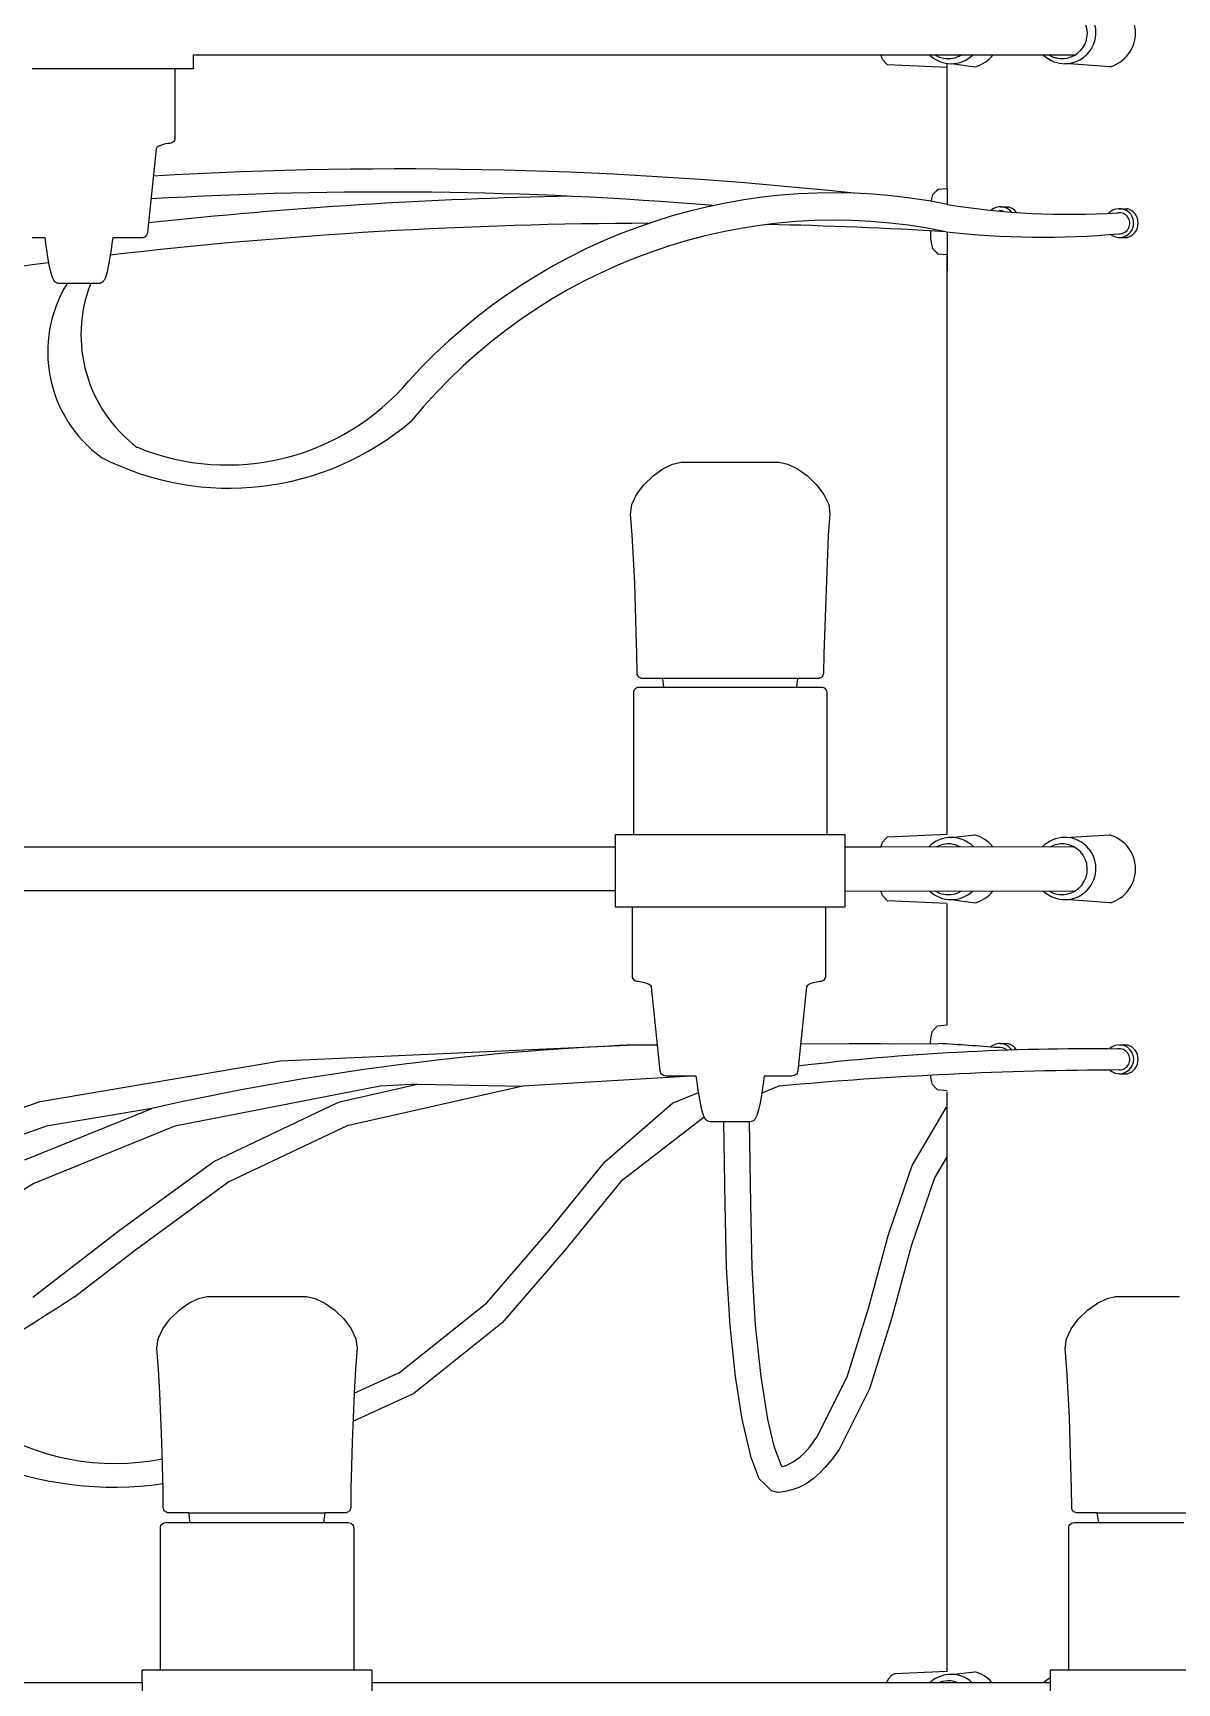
# Model space of a CAD drawing. Header units: millimetres. Extents: x 112 to 8820, y -2365 to 5002.
# Drawn here: x 4336.6 to 4494.1, y -910.1 to -683.1 of the extents above; entities that cross this region are included whole.
import ezdxf

# ---------------------------------------------------------------- set-up
doc = ezdxf.new("R2010")
doc.units = ezdxf.units.MM

# ---------------------------------------------------------------- blocks, each defined once
blk = doc.blocks.new('2097-50_EL_frontal')
for p, q in [((-1.246, 43.222, 0.146), (-13.383, 43.219)), ((-13.383, 43.219), (-13.383, 43.031)), ((-3.911, 43.214), (-3.913, 43.223)), ((-3.894, 43.159), (-3.911, 43.214)), ((-3.847, 43.109), (-3.894, 43.159)), ((-15.281, 43.031), (-15.595, 43.031)), ((-14.953, 43.031), (-15.281, 43.031)), ((-14.625, 43.031), (-14.953, 43.031)), ((-14.311, 43.031), (-14.625, 43.031)), ((-14.025, 43.031), (-14.311, 43.031)), ((-13.78, 43.031), (-14.025, 43.031)), ((-13.586, 43.031), (-13.78, 43.031)), ((-13.633, 43.031), (-13.633, 42.079)), ((-13.451, 43.031), (-13.586, 43.031)), ((-13.383, 43.031), (-13.451, 43.031)), ((-3.826, 43.087), (-3.847, 43.109)), ((-3.002, 43.052), (-3.826, 43.087)), ((-3.002, 41.382), (-3.002, 43.107)), ((-2.949, 43.104, 0.142), (-2.613, 43.061, 0.047)), ((-13.731, 42.003), (-13.762, 41.998)), ((-13.706, 42.005), (-13.731, 42.003)), ((-13.689, 42.007), (-13.706, 42.005)), ((-13.674, 42.013), (-13.689, 42.007)), ((-13.66, 42.021), (-13.674, 42.013)), ((-13.649, 42.033), (-13.66, 42.021)), ((-13.64, 42.047), (-13.649, 42.033)), ((-13.635, 42.062), (-13.64, 42.047)), ((-13.633, 42.079), (-13.635, 42.062)), ((-13.892, 41.931), (-14.011, 40.779)), ((-13.882, 41.949), (-13.892, 41.931)), ((-13.861, 41.964), (-13.882, 41.949)), ((-13.831, 41.978), (-13.861, 41.964)), ((-13.796, 41.989), (-13.831, 41.978)), ((-13.762, 41.998), (-13.796, 41.989)), ((-3.156, 41.35), (-3.203, 41.298)), ((-3.135, 41.372), (-3.156, 41.35)), ((-3.002, 41.382), (-3.135, 41.372)), ((-3.002, 41.382), (-3.002, 41.167)), ((-3.219, 41.243), (-3.225, 41.209)), ((-3.203, 41.298), (-3.219, 41.243)), ((-2.271, 41.133), (-2.162, 41.133)), ((-0.634, 41.108, -0.203), (-0.525, 41.108, -0.203)), ((-15.463, 40.705), (-15.597, 40.705)), ((-15.418, 40.705), (-15.463, 40.705)), ((-15.415, 40.683), (-15.418, 40.705)), ((-15.407, 40.624), (-15.415, 40.683)), ((-14.492, 40.683), (-14.5, 40.624)), ((-14.489, 40.705), (-14.492, 40.683)), ((-14.445, 40.705), (-14.489, 40.705)), ((-14.31, 40.705), (-14.445, 40.705)), ((-14.204, 40.705), (-14.31, 40.705)), ((-14.13, 40.705), (-14.204, 40.705)), ((-14.092, 40.705), (-14.13, 40.705)), ((-14.074, 40.707), (-14.092, 40.705)), ((-14.092, 40.705), (-14.092, 40.705)), ((-14.092, 40.705), (-14.092, 40.705)), ((-14.058, 40.713), (-14.074, 40.707)), ((-14.044, 40.721), (-14.058, 40.713)), ((-14.031, 40.733), (-14.044, 40.721)), ((-14.021, 40.746), (-14.031, 40.733)), ((-14.014, 40.762), (-14.021, 40.746)), ((-14.011, 40.779), (-14.014, 40.762)), ((-3.235, 40.803), (-3.233, 40.702)), ((-3.233, 40.702), (-3.219, 40.617)), ((-3.002, 40.781), (-3.002, 40.478)), ((-0.634, 40.711, -0.203), (-0.525, 40.711, -0.203)), ((-15.395, 40.54), (-15.407, 40.624)), ((-15.38, 40.44), (-15.395, 40.54)), ((-15.361, 40.337), (-15.38, 40.44)), ((-14.527, 40.44), (-14.546, 40.337)), ((-14.512, 40.54), (-14.527, 40.44)), ((-14.5, 40.624), (-14.512, 40.54)), ((-3.219, 40.617), (-3.203, 40.562)), ((-3.203, 40.562), (-3.156, 40.51)), ((-3.156, 40.51), (-3.135, 40.488)), ((-3.135, 40.488), (-3.002, 40.478)), ((-3.002, 40.478), (-3.002, 40.259)), ((-3.002, 32.496), (-3.002, 40.464)), ((-15.341, 40.241), (-15.361, 40.337)), ((-15.318, 40.163), (-15.341, 40.241)), ((-14.566, 40.241), (-14.588, 40.163)), ((-14.546, 40.337), (-14.566, 40.241)), ((-15.31, 40.143), (-15.318, 40.163)), ((-15.301, 40.125), (-15.31, 40.143)), ((-15.289, 40.11), (-15.301, 40.125)), ((-15.276, 40.097), (-15.289, 40.11)), ((-15.261, 40.087), (-15.276, 40.097)), ((-15.245, 40.08), (-15.261, 40.087)), ((-15.229, 40.078), (-15.245, 40.08)), ((-15.217, 40.078), (-15.229, 40.078)), ((-15.193, 40.078), (-15.217, 40.078)), ((-15.159, 40.078), (-15.193, 40.078)), ((-15.116, 40.078), (-15.159, 40.078)), ((-15.066, 40.078), (-15.116, 40.078)), ((-15.011, 40.078), (-15.066, 40.078)), ((-14.954, 40.078), (-15.011, 40.078)), ((-14.896, 40.078), (-14.954, 40.078)), ((-14.841, 40.078), (-14.896, 40.078)), ((-14.791, 40.078), (-14.841, 40.078)), ((-14.748, 40.078), (-14.791, 40.078)), ((-14.714, 40.078), (-14.748, 40.078)), ((-14.691, 40.078), (-14.714, 40.078)), ((-14.679, 40.078), (-14.691, 40.078)), ((-14.678, 40.078), (-14.679, 40.078)), ((-14.679, 40.078), (-14.679, 40.078)), ((-14.661, 40.08), (-14.678, 40.078)), ((-14.646, 40.087), (-14.661, 40.08)), ((-14.631, 40.097), (-14.646, 40.087)), ((-14.618, 40.11), (-14.631, 40.097)), ((-14.606, 40.125), (-14.618, 40.11)), ((-14.596, 40.143), (-14.606, 40.125)), ((-14.588, 40.163), (-14.596, 40.143)), ((-7.052, 37.431), (-6.916, 37.529)), ((-6.916, 37.529), (-6.783, 37.594)), ((-6.783, 37.594), (-6.664, 37.618)), ((-6.664, 37.618), (-6.651, 37.618)), ((-6.664, 37.618), (-6.157, 37.618)), ((-6.157, 37.618), (-5.989, 37.618)), ((-5.989, 37.618), (-5.821, 37.618)), ((-5.821, 37.618), (-5.663, 37.618)), ((-5.663, 37.618), (-5.526, 37.618)), ((-5.526, 37.618), (-5.418, 37.618)), ((-5.418, 37.618), (-5.345, 37.618)), ((-5.345, 37.618), (-5.314, 37.618)), ((-5.314, 37.618), (-5.195, 37.594)), ((-5.195, 37.594), (-5.062, 37.529)), ((-5.062, 37.529), (-4.926, 37.431)), ((-7.279, 37.176), (-7.177, 37.31)), ((-7.177, 37.31), (-7.052, 37.431)), ((-4.926, 37.431), (-4.801, 37.31)), ((-4.801, 37.31), (-4.699, 37.176)), ((-7.362, 36.904), (-7.345, 37.037)), ((-7.345, 37.037), (-7.279, 37.176)), ((-4.699, 37.176), (-4.633, 37.037)), ((-4.633, 37.037), (-4.616, 36.904)), ((-7.339, 36.616), (-7.362, 36.904)), ((-4.616, 36.904), (-4.639, 36.616)), ((-7.32, 36.295), (-7.339, 36.616)), ((-4.639, 36.616), (-4.703, 34.981)), ((-4.639, 36.616), (-4.639, 36.615)), ((-7.304, 35.957), (-7.32, 36.295)), ((-7.291, 35.615), (-7.304, 35.957)), ((-7.282, 35.285), (-7.291, 35.615)), ((-7.275, 34.981), (-7.282, 35.285)), ((-7.272, 34.717), (-7.275, 34.981)), ((-4.703, 34.981), (-4.706, 34.717)), ((-7.3, 34.498), (-7.289, 34.51)), ((-7.289, 34.51), (-7.275, 34.519)), ((-7.275, 34.519), (-7.26, 34.524)), ((-7.269, 34.7), (-7.272, 34.717)), ((-7.263, 34.684), (-7.269, 34.7)), ((-7.254, 34.67), (-7.263, 34.684)), ((-7.26, 34.524), (-7.243, 34.526)), ((-7.242, 34.659), (-7.254, 34.67)), ((-7.243, 34.526), (-7.215, 34.526)), ((-7.228, 34.651), (-7.242, 34.659)), ((-7.211, 34.645), (-7.228, 34.651)), ((-7.215, 34.526), (-7.134, 34.526)), ((-7.194, 34.644), (-7.211, 34.645)), ((-7.137, 34.644), (-7.194, 34.644)), ((-7.008, 34.644), (-7.137, 34.644)), ((-7.134, 34.526), (-7.003, 34.526)), ((-6.917, 34.644), (-7.008, 34.644)), ((-7.003, 34.526), (-6.828, 34.526)), ((-6.901, 34.526), (-6.917, 34.644)), ((-5.061, 34.644), (-6.917, 34.644)), ((-6.828, 34.526), (-6.616, 34.526)), ((-6.616, 34.526), (-6.376, 34.526)), ((-6.376, 34.526), (-6.12, 34.526)), ((-6.12, 34.526), (-5.858, 34.526)), ((-5.858, 34.526), (-5.602, 34.526)), ((-5.602, 34.526), (-5.362, 34.526)), ((-5.362, 34.526), (-5.15, 34.526)), ((-5.15, 34.526), (-4.975, 34.526)), ((-5.061, 34.644), (-5.077, 34.526)), ((-4.97, 34.644), (-5.061, 34.644)), ((-4.975, 34.526), (-4.844, 34.526)), ((-4.841, 34.644), (-4.97, 34.644)), ((-4.844, 34.526), (-4.763, 34.526)), ((-4.784, 34.644), (-4.841, 34.644)), ((-4.766, 34.645), (-4.784, 34.644)), ((-4.75, 34.651), (-4.766, 34.645)), ((-4.763, 34.526), (-4.735, 34.526)), ((-4.736, 34.659), (-4.75, 34.651)), ((-4.724, 34.67), (-4.736, 34.659)), ((-4.735, 34.526), (-4.718, 34.524)), ((-4.715, 34.684), (-4.724, 34.67)), ((-4.718, 34.524), (-4.703, 34.519)), ((-4.709, 34.7), (-4.715, 34.684)), ((-4.706, 34.717), (-4.709, 34.7)), ((-4.703, 34.519), (-4.689, 34.51)), ((-4.689, 34.51), (-4.678, 34.498)), ((-7.317, 34.452), (-7.315, 34.469)), ((-7.317, 32.499), (-7.317, 34.452)), ((-7.315, 34.469), (-7.309, 34.485)), ((-7.309, 34.485), (-7.3, 34.498)), ((-4.678, 34.498), (-4.669, 34.485)), ((-4.669, 34.485), (-4.663, 34.469)), ((-4.663, 34.469), (-4.661, 34.452)), ((-4.661, 34.452), (-4.661, 32.499)), ((-7.568, 31.72), (-7.568, 32.499)), ((-7.568, 32.499), (-7.534, 32.499)), ((-7.534, 32.499), (-7.431, 32.499)), ((-7.431, 32.499), (-7.266, 32.499)), ((-7.266, 32.499), (-7.046, 32.499)), ((-7.046, 32.499), (-6.778, 32.499)), ((-6.778, 32.499), (-6.477, 32.499)), ((-6.477, 32.499), (-6.154, 32.499)), ((-6.154, 32.499), (-5.824, 32.499)), ((-5.824, 32.499), (-5.501, 32.499)), ((-5.501, 32.499), (-5.199, 32.499)), ((-5.199, 32.499), (-4.932, 32.499)), ((-4.932, 32.499), (-4.711, 32.499)), ((-4.711, 32.499), (-4.546, 32.499)), ((-4.546, 32.499), (-4.444, 32.499)), ((-4.444, 32.499), (-4.41, 32.499)), ((-4.41, 32.499), (-4.41, 31.72)), ((-3.847, 32.443), (-3.826, 32.465)), ((-3.826, 32.465), (-3.002, 32.5)), ((-2.949, 32.456, 0.142), (-2.623, 32.491, 0.047)), ((-18.986, 32.329), (-7.568, 32.329)), ((-4.41, 32.329), (-3.913, 32.329)), ((-3.913, 32.329), (-3.911, 32.338)), ((-3.912, 32.331), (-1.261, 32.328)), ((-3.911, 32.338), (-3.894, 32.393)), ((-3.894, 32.393), (-3.847, 32.443)), ((-7.568, 31.72), (-18.986, 31.72)), ((-7.568, 31.499), (-7.568, 31.72)), ((-4.41, 31.72), (-4.41, 31.499)), ((-4.41, 31.72), (-1.247, 31.719)), ((-3.911, 31.711), (-3.913, 31.72)), ((-3.894, 31.656), (-3.911, 31.711)), ((-3.847, 31.606), (-3.894, 31.656)), ((-3.826, 31.585), (-3.847, 31.606)), ((-3.002, 31.55), (-3.826, 31.585)), ((-2.949, 31.601, 0.142), (-2.613, 31.559, 0.047)), ((-7.534, 31.499), (-7.568, 31.499)), ((-7.431, 31.499), (-7.534, 31.499)), ((-7.266, 31.499), (-7.431, 31.499)), ((-7.334, 30.547), (-7.334, 31.499)), ((-7.046, 31.499), (-7.266, 31.499)), ((-6.778, 31.499), (-7.046, 31.499)), ((-6.477, 31.499), (-6.778, 31.499)), ((-6.154, 31.499), (-6.477, 31.499)), ((-5.824, 31.499), (-6.154, 31.499)), ((-5.501, 31.499), (-5.824, 31.499)), ((-5.199, 31.499), (-5.501, 31.499)), ((-4.932, 31.499), (-5.199, 31.499)), ((-4.711, 31.499), (-4.932, 31.499)), ((-4.546, 31.499), (-4.711, 31.499)), ((-4.679, 31.499), (-4.679, 30.547)), ((-4.444, 31.499), (-4.546, 31.499)), ((-4.41, 31.499), (-4.444, 31.499)), ((-3.002, 29.877), (-3.002, 31.539)), ((-7.332, 30.53), (-7.334, 30.547)), ((-7.326, 30.514), (-7.332, 30.53)), ((-7.318, 30.501), (-7.326, 30.514)), ((-7.306, 30.489), (-7.318, 30.501)), ((-7.292, 30.48), (-7.306, 30.489)), ((-7.277, 30.475), (-7.292, 30.48)), ((-7.26, 30.473), (-7.277, 30.475)), ((-7.235, 30.471), (-7.26, 30.473)), ((-7.204, 30.466), (-7.235, 30.471)), ((-7.169, 30.457), (-7.204, 30.466)), ((-7.135, 30.446), (-7.169, 30.457)), ((-7.105, 30.432), (-7.135, 30.446)), ((-7.083, 30.417), (-7.105, 30.432)), ((-4.908, 30.432), (-4.93, 30.417)), ((-4.878, 30.446), (-4.908, 30.432)), ((-4.843, 30.457), (-4.878, 30.446)), ((-4.808, 30.466), (-4.843, 30.457)), ((-4.777, 30.471), (-4.808, 30.466)), ((-4.753, 30.473), (-4.777, 30.471)), ((-4.736, 30.475), (-4.753, 30.473)), ((-4.72, 30.48), (-4.736, 30.475)), ((-4.706, 30.489), (-4.72, 30.48)), ((-4.695, 30.501), (-4.706, 30.489)), ((-4.686, 30.514), (-4.695, 30.501)), ((-4.68, 30.53), (-4.686, 30.514)), ((-4.679, 30.547), (-4.68, 30.53)), ((-7.073, 30.399), (-7.083, 30.417)), ((-6.954, 29.247), (-7.073, 30.399)), ((-4.939, 30.399), (-5.058, 29.247)), ((-4.93, 30.417), (-4.939, 30.399)), ((-3.219, 29.738), (-3.203, 29.793)), ((-3.203, 29.793), (-3.156, 29.845)), ((-3.156, 29.845), (-3.135, 29.866)), ((-3.135, 29.866), (-3.002, 29.877)), ((-12.181, 29.382), (-7.308, 29.602)), ((-7.308, 29.602), (-6.991, 29.604)), ((-5.02, 29.618), (-4.351, 29.622)), ((-4.351, 29.622), (-4.291, 29.62)), ((-4.291, 29.62), (-3.923, 29.622)), ((-3.923, 29.622), (-3.794, 29.616)), ((-3.794, 29.616), (-3.117, 29.622)), ((-3.235, 29.621), (-3.233, 29.652)), ((-3.233, 29.652), (-3.219, 29.738)), ((-2.279, 29.621), (-2.169, 29.621)), ((-0.634, 29.602, -0.203), (-0.525, 29.602, -0.203)), ((-15.487, 28.824), (-12.181, 29.382)), ((-11.343, 28.824), (-10.295, 29.06)), ((-10.295, 29.06), (-10.807, 29.033)), ((-10.295, 29.06), (-8.845, 29.033)), ((-6.53, 29.173), (-8.845, 29.033)), ((-6.95, 29.23), (-6.954, 29.247)), ((-6.943, 29.214), (-6.95, 29.23)), ((-6.933, 29.2), (-6.943, 29.214)), ((-6.921, 29.189), (-6.933, 29.2)), ((-6.906, 29.181), (-6.921, 29.189)), ((-6.89, 29.175), (-6.906, 29.181)), ((-6.872, 29.173), (-6.89, 29.175)), ((-6.853, 29.173), (-6.872, 29.173)), ((-6.797, 29.173), (-6.853, 29.173)), ((-6.707, 29.173), (-6.797, 29.173)), ((-6.586, 29.173), (-6.707, 29.173)), ((-6.473, 29.173), (-6.586, 29.173)), ((-6.456, 29.173), (-6.53, 29.173)), ((-6.453, 29.151), (-6.456, 29.173)), ((-6.445, 29.092), (-6.453, 29.151)), ((-6.433, 29.007), (-6.445, 29.092)), ((-5.533, 29.092), (-5.545, 29.007)), ((-5.525, 29.151), (-5.533, 29.092)), ((-5.522, 29.173), (-5.525, 29.151)), ((-5.427, 29.173), (-5.522, 29.173)), ((-5.306, 29.173), (-5.427, 29.173)), ((-5.215, 29.173), (-5.306, 29.173)), ((-5.159, 29.173), (-5.215, 29.173)), ((-5.14, 29.173), (-5.159, 29.173)), ((-5.123, 29.175), (-5.14, 29.173)), ((-5.106, 29.181), (-5.123, 29.175)), ((-5.092, 29.189), (-5.106, 29.181)), ((-5.079, 29.2), (-5.092, 29.189)), ((-5.069, 29.214), (-5.079, 29.2)), ((-5.062, 29.23), (-5.069, 29.214)), ((-5.058, 29.247), (-5.062, 29.23)), ((-3.219, 29.111), (-3.231, 29.185)), ((-3.203, 29.056), (-3.219, 29.111)), ((-0.634, 29.206, -0.203), (-0.525, 29.206, -0.203)), ((-10.807, 29.033), (-13.635, 28.484)), ((-8.845, 29.033), (-11.26, 28.489)), ((-6.782, 28.799), (-6.424, 28.948)), ((-6.417, 28.908), (-6.433, 29.007)), ((-6.399, 28.805), (-6.417, 28.908)), ((-5.561, 28.908), (-5.579, 28.805)), ((-5.545, 29.007), (-5.561, 28.908)), ((-5.319, 29.036), (-5.556, 28.937)), ((-3.156, 29.004), (-3.203, 29.056)), ((-3.135, 28.983), (-3.156, 29.004)), ((-3.002, 28.972), (-3.135, 28.983)), ((-3.002, 20.98), (-3.002, 28.957)), ((-17.334, 28.171), (-15.487, 28.824)), ((-15.699, 28.019), (-13.951, 28.729)), ((-13.951, 28.729), (-15.401, 28.484)), ((-13.095, 28), (-11.398, 28.804)), ((-11.398, 28.804), (-11.343, 28.824)), ((-7.713, 27.995), (-6.782, 28.799)), ((-6.346, 28.608), (-7.497, 27.721)), ((-6.378, 28.708), (-6.399, 28.805)), ((-6.356, 28.631), (-6.378, 28.708)), ((-6.348, 28.611), (-6.356, 28.631)), ((-6.338, 28.593), (-6.348, 28.611)), ((-5.63, 28.611), (-5.64, 28.593)), ((-5.622, 28.631), (-5.63, 28.611)), ((-5.6, 28.708), (-5.622, 28.631)), ((-5.579, 28.805), (-5.6, 28.708)), ((-3.484, 27.942), (-3.012, 28.744)), ((-3.484, 27.942), (-3.012, 28.744)), ((-15.401, 28.484), (-17.344, 27.796)), ((-13.635, 28.484), (-15.572, 27.697)), ((-11.26, 28.489), (-12.891, 27.717)), ((-6.326, 28.578), (-6.338, 28.593)), ((-6.313, 28.564), (-6.326, 28.578)), ((-6.298, 28.554), (-6.313, 28.564)), ((-6.282, 28.548), (-6.298, 28.554)), ((-6.265, 28.546), (-6.282, 28.548)), ((-6.259, 28.546), (-6.265, 28.546)), ((-6.241, 28.546), (-6.259, 28.546)), ((-6.213, 28.546), (-6.241, 28.546)), ((-6.174, 28.546), (-6.213, 28.546)), ((-6.127, 28.546), (-6.174, 28.546)), ((-6.074, 28.546), (-6.127, 28.546)), ((-6.06, 27.405), (-6.077, 28.546)), ((-6.06, 27.405), (-6.076, 28.546)), ((-6.018, 28.546), (-6.074, 28.546)), ((-5.96, 28.546), (-6.018, 28.546)), ((-5.904, 28.546), (-5.96, 28.546)), ((-5.851, 28.546), (-5.904, 28.546)), ((-5.804, 28.546), (-5.851, 28.546)), ((-5.765, 28.546), (-5.804, 28.546)), ((-5.736, 28.546), (-5.765, 28.546)), ((-5.719, 28.546), (-5.736, 28.546)), ((-5.729, 28.546), (-5.712, 27.409)), ((-5.728, 28.546), (-5.712, 27.409)), ((-5.713, 28.546), (-5.719, 28.546)), ((-5.696, 28.548), (-5.713, 28.546)), ((-5.68, 28.554), (-5.696, 28.548)), ((-5.665, 28.564), (-5.68, 28.554)), ((-5.652, 28.578), (-5.665, 28.564)), ((-5.64, 28.593), (-5.652, 28.578)), ((-14.398, 27.049), (-13.095, 28)), ((-8.483, 27.047), (-7.713, 27.995)), ((-3.811, 26.993), (-3.484, 27.942)), ((-3.811, 26.993), (-3.484, 27.942)), ((-3.011, 28.055), (-3.177, 27.774)), ((-3.011, 28.055), (-3.176, 27.774)), ((-15.572, 27.697), (-17.126, 26.759)), ((-12.891, 27.717), (-14.175, 26.779)), ((-7.497, 27.721), (-8.259, 26.781)), ((-3.177, 27.774), (-3.5, 26.835)), ((-3.176, 27.774), (-3.5, 26.835)), ((-6.042, 26.539), (-6.06, 27.405)), ((-6.042, 26.539), (-6.06, 27.405)), ((-5.712, 27.409), (-5.694, 26.54)), ((-5.712, 27.409), (-5.694, 26.54)), ((-15.586, 26.133), (-14.398, 27.049)), ((-9.34, 26.052), (-8.483, 27.047)), ((-4.081, 25.993), (-3.811, 26.993)), ((-4.081, 25.993), (-3.811, 26.993)), ((-3.5, 26.835), (-3.77, 25.834)), ((-3.5, 26.835), (-3.77, 25.834)), ((-14.175, 26.779), (-15.014, 26.133)), ((-8.259, 26.781), (-9.126, 25.776)), ((-5.992, 25.742), (-6.042, 26.539)), ((-5.992, 25.742), (-6.042, 26.539)), ((-5.694, 26.54), (-5.644, 25.744)), ((-5.694, 26.54), (-5.644, 25.744)), ((-13.439, 26.05), (-13.306, 26.115)), ((-13.306, 26.115), (-13.189, 26.139)), ((-13.189, 26.139), (-13.146, 26.139)), ((-13.146, 26.139), (-13.065, 26.139)), ((-13.065, 26.139), (-12.949, 26.139)), ((-12.949, 26.139), (-12.805, 26.139)), ((-12.805, 26.139), (-12.644, 26.139)), ((-12.644, 26.139), (-12.475, 26.139)), ((-12.475, 26.139), (-12.308, 26.139)), ((-12.308, 26.139), (-12.155, 26.139)), ((-12.155, 26.139), (-12.024, 26.139)), ((-12.024, 26.139), (-11.924, 26.139)), ((-11.924, 26.139), (-11.862, 26.139)), ((-11.862, 26.139), (-11.841, 26.139)), ((-11.841, 26.139), (-11.821, 26.139)), ((-11.821, 26.139), (-11.703, 26.115)), ((-11.703, 26.115), (-11.569, 26.05)), ((-0.936, 26.05), (-0.803, 26.115)), ((-0.803, 26.115), (-0.685, 26.139)), ((-0.685, 26.139), (-0.643, 26.139)), ((-0.643, 26.139), (-0.561, 26.139)), ((-0.561, 26.139), (-0.445, 26.139)), ((-0.445, 26.139), (-0.302, 26.139)), ((-0.302, 26.139), (-0.141, 26.139)), ((-0.141, 26.139), (0.028, 26.139)), ((0.028, 26.139), (0.195, 26.139)), ((-13.698, 25.831), (-13.574, 25.952)), ((-13.574, 25.952), (-13.439, 26.05)), ((-11.569, 26.05), (-11.433, 25.952)), ((-11.433, 25.952), (-11.308, 25.831)), ((-10.541, 25.097), (-9.34, 26.052)), ((-4.38, 25.034), (-4.081, 25.993)), ((-4.38, 25.034), (-4.081, 25.993)), ((-1.195, 25.831), (-1.07, 25.952)), ((-1.07, 25.952), (-0.936, 26.05)), ((-13.865, 25.558), (-13.8, 25.696)), ((-13.8, 25.696), (-13.698, 25.831)), ((-11.308, 25.831), (-11.206, 25.696)), ((-11.206, 25.696), (-11.14, 25.558)), ((-9.126, 25.776), (-10.346, 24.805)), ((-5.917, 25.039), (-5.992, 25.742)), ((-5.917, 25.039), (-5.992, 25.742)), ((-5.644, 25.744), (-5.569, 25.041)), ((-5.644, 25.744), (-5.569, 25.041)), ((-3.77, 25.834), (-4.072, 24.868)), ((-3.77, 25.834), (-4.072, 24.868)), ((-1.362, 25.558), (-1.296, 25.696)), ((-1.296, 25.696), (-1.195, 25.831)), ((-13.882, 25.425), (-13.865, 25.558)), ((-11.14, 25.558), (-11.122, 25.425)), ((-1.379, 25.425), (-1.362, 25.558)), ((-13.86, 25.137), (-13.882, 25.425)), ((-11.122, 25.425), (-11.145, 25.137)), ((-1.356, 25.137), (-1.379, 25.425)), ((-13.841, 24.816), (-13.86, 25.137)), ((-11.145, 25.137), (-11.164, 24.816)), ((-11.164, 24.81), (-10.541, 25.097)), ((-5.824, 24.452), (-5.917, 25.039)), ((-5.824, 24.452), (-5.917, 25.039)), ((-5.569, 25.041), (-5.476, 24.455)), ((-5.569, 25.041), (-5.476, 24.455)), ((-4.796, 24.204), (-4.38, 25.034)), ((-4.796, 24.204), (-4.38, 25.034)), ((-1.337, 24.816), (-1.356, 25.137)), ((-13.825, 24.478), (-13.841, 24.816)), ((-10.346, 24.805), (-11.182, 24.421)), ((-11.164, 24.816), (-11.18, 24.478)), ((-4.072, 24.868), (-4.49, 24.034)), ((-4.072, 24.868), (-4.49, 24.034)), ((-1.321, 24.478), (-1.337, 24.816)), ((-13.812, 24.136), (-13.825, 24.478)), ((-11.18, 24.478), (-11.193, 24.136)), ((-5.72, 24.005), (-5.824, 24.452)), ((-5.72, 24.005), (-5.824, 24.452)), ((-5.476, 24.455), (-5.389, 24.08)), ((-5.476, 24.455), (-5.389, 24.08)), ((-1.309, 24.136), (-1.321, 24.478)), ((-13.802, 23.806), (-13.812, 24.136)), ((-11.193, 24.136), (-11.203, 23.806)), ((-5.389, 24.08), (-5.288, 23.813)), ((-5.389, 24.08), (-5.288, 23.813)), ((-4.962, 23.994), (-4.893, 24.072)), ((-4.962, 23.994), (-4.893, 24.072)), ((-4.893, 24.072), (-4.796, 24.204)), ((-4.893, 24.072), (-4.796, 24.204)), ((-1.299, 23.806), (-1.309, 24.136)), ((-5.7, 23.924), (-5.72, 24.005)), ((-5.7, 23.924), (-5.72, 24.005)), ((-5.59, 23.634), (-5.7, 23.924)), ((-5.59, 23.634), (-5.7, 23.924)), ((-5.221, 23.813), (-5.124, 23.864)), ((-5.221, 23.813), (-5.124, 23.864)), ((-5.124, 23.864), (-5.026, 23.934)), ((-5.124, 23.864), (-5.026, 23.934)), ((-5.026, 23.934), (-4.962, 23.994)), ((-5.026, 23.934), (-4.962, 23.994)), ((-4.588, 23.901), (-4.686, 23.79)), ((-4.588, 23.901), (-4.686, 23.79)), ((-4.49, 24.034), (-4.588, 23.901)), ((-4.49, 24.034), (-4.588, 23.901)), ((-13.796, 23.501), (-13.802, 23.806)), ((-11.203, 23.806), (-11.209, 23.501)), ((-5.527, 23.572), (-5.59, 23.634)), ((-5.527, 23.572), (-5.59, 23.634)), ((-5.288, 23.813), (-5.276, 23.802)), ((-5.288, 23.813), (-5.276, 23.802)), ((-5.276, 23.802), (-5.246, 23.805)), ((-5.276, 23.802), (-5.246, 23.805)), ((-5.246, 23.805), (-5.221, 23.813)), ((-5.246, 23.805), (-5.221, 23.813)), ((-4.846, 23.634), (-4.945, 23.562)), ((-4.846, 23.634), (-4.945, 23.562)), ((-4.748, 23.725), (-4.846, 23.634)), ((-4.748, 23.725), (-4.846, 23.634)), ((-4.686, 23.79), (-4.748, 23.725)), ((-4.686, 23.79), (-4.748, 23.725)), ((-1.292, 23.501), (-1.299, 23.806)), ((-13.792, 23.238), (-13.796, 23.501)), ((-11.209, 23.501), (-11.213, 23.238)), ((-5.42, 23.469), (-5.527, 23.572)), ((-5.42, 23.469), (-5.527, 23.572)), ((-5.333, 23.446), (-5.42, 23.469)), ((-5.333, 23.446), (-5.42, 23.469)), ((-5.328, 23.446), (-5.333, 23.446)), ((-5.328, 23.446), (-5.333, 23.446)), ((-5.229, 23.457), (-5.328, 23.446)), ((-5.229, 23.457), (-5.328, 23.446)), ((-5.142, 23.481), (-5.229, 23.457)), ((-5.142, 23.481), (-5.229, 23.457)), ((-5.044, 23.511), (-5.142, 23.481)), ((-5.043, 23.511), (-5.142, 23.481)), ((-4.945, 23.562), (-5.044, 23.511)), ((-4.945, 23.562), (-5.043, 23.511)), ((-1.289, 23.238), (-1.292, 23.501)), ((-13.79, 23.221), (-13.792, 23.238)), ((-13.784, 23.205), (-13.79, 23.221)), ((-13.775, 23.191), (-13.784, 23.205)), ((-13.763, 23.18), (-13.775, 23.191)), ((-13.749, 23.172), (-13.763, 23.18)), ((-13.733, 23.166), (-13.749, 23.172)), ((-13.715, 23.165), (-13.733, 23.166)), ((-13.64, 23.165), (-13.715, 23.165)), ((-13.494, 23.165), (-13.64, 23.165)), ((-13.44, 23.165), (-13.494, 23.165)), ((-13.422, 23.03), (-13.44, 23.165)), ((-13.44, 23.165), (-11.568, 23.165)), ((-11.568, 23.165), (-11.586, 23.03)), ((-11.459, 23.165), (-11.568, 23.165)), ((-11.348, 23.165), (-11.459, 23.165)), ((-11.31, 23.165), (-11.348, 23.165)), ((-11.291, 23.165), (-11.31, 23.165)), ((-11.273, 23.166), (-11.291, 23.165)), ((-11.257, 23.172), (-11.273, 23.166)), ((-11.242, 23.18), (-11.257, 23.172)), ((-11.23, 23.191), (-11.242, 23.18)), ((-11.221, 23.205), (-11.23, 23.191)), ((-11.215, 23.221), (-11.221, 23.205)), ((-11.213, 23.238), (-11.215, 23.221)), ((-1.287, 23.221), (-1.289, 23.238)), ((-1.281, 23.205), (-1.287, 23.221)), ((-1.272, 23.191), (-1.281, 23.205)), ((-1.26, 23.18), (-1.272, 23.191)), ((-1.245, 23.172), (-1.26, 23.18)), ((-1.229, 23.166), (-1.245, 23.172)), ((-1.212, 23.165), (-1.229, 23.166)), ((-1.137, 23.165), (-1.212, 23.165)), ((-1.118, 23.165), (-1.137, 23.165)), ((-0.972, 23.165), (-1.118, 23.165)), ((-0.937, 23.165), (-0.972, 23.165)), ((-0.918, 23.03), (-0.937, 23.165)), ((-0.937, 23.165), (0.935, 23.165)), ((-13.832, 22.956), (-13.83, 22.973)), ((-13.832, 21.003), (-13.832, 22.956)), ((-13.83, 22.973), (-13.825, 22.989)), ((-13.825, 22.989), (-13.816, 23.003)), ((-13.816, 23.003), (-13.805, 23.014)), ((-13.805, 23.014), (-13.791, 23.023)), ((-13.791, 23.023), (-13.776, 23.028)), ((-13.776, 23.028), (-13.759, 23.03)), ((-13.759, 23.03), (-13.704, 23.03)), ((-13.704, 23.03), (-13.598, 23.03)), ((-13.598, 23.03), (-13.444, 23.03)), ((-13.444, 23.03), (-13.249, 23.03)), ((-13.249, 23.03), (-13.022, 23.03)), ((-13.022, 23.03), (-12.773, 23.03)), ((-12.773, 23.03), (-12.512, 23.03)), ((-12.512, 23.03), (-12.251, 23.03)), ((-12.251, 23.03), (-12.002, 23.03)), ((-12.002, 23.03), (-11.775, 23.03)), ((-11.775, 23.03), (-11.58, 23.03)), ((-11.58, 23.03), (-11.426, 23.03)), ((-11.426, 23.03), (-11.32, 23.03)), ((-11.32, 23.03), (-11.265, 23.03)), ((-11.265, 23.03), (-11.246, 23.03)), ((-11.246, 23.03), (-11.229, 23.028)), ((-11.229, 23.028), (-11.213, 23.023)), ((-11.213, 23.023), (-11.2, 23.014)), ((-11.2, 23.014), (-11.188, 23.003)), ((-11.188, 23.003), (-11.18, 22.989)), ((-11.18, 22.989), (-11.174, 22.973)), ((-11.174, 22.973), (-11.172, 22.956)), ((-11.172, 22.956), (-11.172, 21.003)), ((-1.329, 22.956), (-1.327, 22.973)), ((-1.329, 21.003), (-1.329, 22.956)), ((-1.327, 22.973), (-1.322, 22.989)), ((-1.322, 22.989), (-1.313, 23.003)), ((-1.313, 23.003), (-1.301, 23.014)), ((-1.301, 23.014), (-1.288, 23.023)), ((-1.288, 23.023), (-1.272, 23.028)), ((-1.272, 23.028), (-1.255, 23.03)), ((-1.255, 23.03), (-1.201, 23.03)), ((-1.201, 23.03), (-1.003, 23.03)), ((-1.003, 23.03), (-0.94, 23.03)), ((-0.94, 23.03), (-0.746, 23.03)), ((-0.746, 23.03), (-0.519, 23.03)), ((-0.519, 23.03), (-0.269, 23.03)), ((-0.269, 23.03), (-0.009, 23.03)), ((-0.009, 23.03), (0.252, 23.03)), ((-14.082, 20.83), (-14.082, 21.003)), ((-14.082, 21.003), (-14.014, 21.003)), ((-14.014, 21.003), (-13.879, 21.003)), ((-13.879, 21.003), (-13.685, 21.003)), ((-13.685, 21.003), (-13.44, 21.003)), ((-13.44, 21.003), (-13.154, 21.003)), ((-13.154, 21.003), (-12.84, 21.003)), ((-12.84, 21.003), (-12.512, 21.003)), ((-12.512, 21.003), (-12.184, 21.003)), ((-12.184, 21.003), (-11.87, 21.003)), ((-11.87, 21.003), (-11.584, 21.003)), ((-11.584, 21.003), (-11.338, 21.003)), ((-11.338, 21.003), (-11.144, 21.003)), ((-11.144, 21.003), (-11.01, 21.003)), ((-11.01, 21.003), (-10.941, 21.003)), ((-10.941, 21.003), (-10.922, 21.003)), ((-10.922, 21.003), (-10.922, 20.83)), ((-3.768, 20.928), (-3.81, 20.878)), ((-3.726, 20.949), (-3.768, 20.928)), ((-3.002, 20.98), (-3.726, 20.949)), ((-2.949, 20.941), (-2.623, 20.975, -0.095)), ((-1.579, 20.003), (-1.579, 21.003)), ((-1.579, 21.003), (1.581, 21.003)), ((-18.648, 20.83), (-14.082, 20.83)), ((-14.082, 20.83), (-14.082, 20.221)), ((-10.922, 20.83), (-1.579, 20.83)), ((-10.922, 20.83), (-10.922, 20.221)), ((-3.81, 20.878), (-3.839, 20.83))]:
    blk.add_line(p, q)
at = {"extrusion": (-1.04654e-19, -0.001462, 0.999999)}
for p, q in [((-0.759, 43.061, 0.141), (-1.384, 43.104, 0.142)), ((-1.384, 32.456, 0.142), (-0.769, 32.491, 0.142)), ((-0.759, 31.559, 0.141), (-1.384, 31.601, 0.142))]:
    blk.add_line(p, q, dxfattribs=at)
for centre, radius, start, end in [((-1.384, 43.531, 0.142), 0.428, 226.4486, 135.6176), ((-1.423, 43.522, 0.142), 0.349, 239.4916, 84.7144), ((-0.896, 43.526, 0.047), 0.485, 286.476, 74.7834), ((-2.949, 43.531, 0.142), 0.428, 226.4486, 313.5163), ((-2.987, 43.522, 0.142), 0.349, 239.4916, 280.425), ((-2.987, 43.522, 0.142), 0.349, 280.425, 300.4499), ((-2.75, 43.526, 0.047), 0.485, 286.476, 321.0813), ((-1.423, 43.522, 0.142), 0.349, 239.4916, 280.425), ((-10.538, -16.744), 58.399, 83.85779, 93.32997), ((-10.733, -13.441), 54.778, 85.2765, 93.3808), ((-4.573, 33.436), 7.889, 78.4956, 137.7717), ((-6.99, -24.102), 65.391, 91.04787, 96.15098), ((-1.318, 51.512), 10.481, 260.7554, 273.6211), ((-2.271, 40.935), 0.198, 39.708, 129.9896), ((-2.217, 40.935), 0.206, 36.2739, 74.5834), ((-0.634, 40.91, -0.203), 0.198, 232.1546, 137.1832), ((-0.58, 40.91, -0.203), 0.206, 285.4166, 74.5834), ((-6.935, -24.926), 65.833, 90.14818, 96.61857), ((-4.552, 33.423), 7.525, 78.2664, 140.7445), ((-6.935, -24.926), 65.833, 86.5923, 88.73073), ((-2.271, 40.933, 0.203), 0.145, 70.2917, 98.7552), ((-0.634, 40.908), 0.145, 270, 98.7552), ((-1.695, 52.314), 11.599, 263.4328, 275.2498), ((-6.935, -24.926), 65.833, 97.35834, 108.18727), ((-13.588, 39.137), 1.795, 148.3661, 233.9835), ((-12.99, 39.372), 1.935, 158.6131, 233.1485), ((-12.912, 40.859), 3.277, 247.8134, 319.6758), ((-12.885, 41.122), 3.86, 242.8967, 310.4688), ((-2.75, 32.023, 0.047), 0.485, 38.9351, 74.7834), ((-0.896, 32.023, 0.047), 0.485, 286.476, 74.7834), ((-2.949, 32.029, 0.142), 0.428, 44.3824, 135.6176), ((-2.987, 32.019, 0.142), 0.349, 84.7144, 117.7177), ((-2.987, 32.019, 0.142), 0.349, 62.2823, 84.7144), ((-1.384, 32.029, 0.142), 0.428, 226.4486, 135.6176), ((-1.423, 32.019, 0.142), 0.349, 84.7144, 117.7177), ((-1.423, 32.019, 0.142), 0.349, 280.425, 84.7144), ((-2.949, 32.029, 0.142), 0.428, 226.4486, 313.5163), ((-2.987, 32.019, 0.142), 0.349, 239.4916, 280.425), ((-2.987, 32.019, 0.142), 0.349, 280.425, 300.4499), ((-2.75, 32.023, 0.047), 0.485, 286.476, 321.0813), ((-1.423, 32.019, 0.142), 0.349, 239.4916, 280.425), ((-5.801, -7.564), 37.196, 92.3228, 102.6568), ((-1.041, -4.628), 34.176, 89.3549, 96.7402), ((-8.096, -46.176), 75.962, 85.62375, 86.24167), ((-2.279, 29.422), 0.198, 33.3245, 130.588), ((-2.278, 29.421, 0.203), 0.145, 48.1983, 98.7552), ((-2.224, 29.422), 0.206, 32.6047, 74.5834), ((-0.634, 29.404, -0.203), 0.198, 227.7331, 130.588), ((-0.634, 29.403), 0.145, 270, 98.7552), ((-0.58, 29.404, -0.203), 0.206, 285.4166, 74.5834), ((-0.399, -25.199), 54.457, 90.2474, 95.1844), ((827.459, -1292.419), 1564.718, 122.576035, 122.632726), ((-14.452, 27.22), 3.376, 237.507, 281.0413), ((-14.47, 28.294), 4.776, 247.9714, 278.0984), ((-2.949, 20.513), 0.428, 47.887, 132.113), ((-2.75, 20.508, -0.095), 0.485, 41.7455, 74.7834), ((-1.384, 20.513), 0.428, 117.0782, 132.113), ((-2.987, 20.504), 0.349, 84.7144, 110.4085), ((-2.987, 20.504), 0.349, 69.5915, 84.7144)]:
    blk.add_arc(centre, radius, start, end)

msp = doc.modelspace()

# ---------------------------------------------------------------- block references
at = {"color": 0, "xscale": 10, "yscale": 10, "zscale": 10}
msp.add_blockref('2097-50_EL_frontal', (4492.47, -1118.34), dxfattribs=at)

doc.saveas('drawing.dxf')
